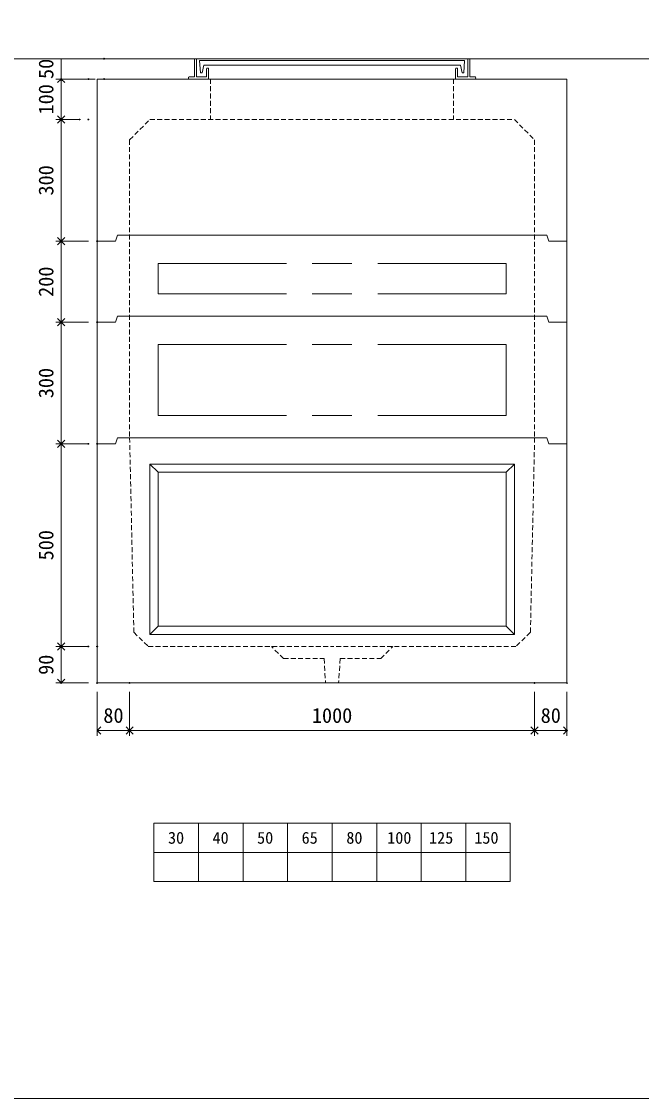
# Model space of a CAD drawing. Units: millimetres, scale not verified. Extents: x -4890 to 18490, y -2333 to 2334.
# Drawn here: x 1828 to 3359, y -1941 to 715 of the extents above; entities that cross this region are included whole.
import ezdxf
from ezdxf.enums import TextEntityAlignment as Align

# ---------------------------------------------------------------- set-up
doc = ezdxf.new("R2010")
doc.units = ezdxf.units.MM
doc.header["$LTSCALE"] = 10
doc.header["$PDMODE"] = 32
doc.header["$PDSIZE"] = 2
doc.linetypes.add('DASHED1', pattern=[1.8, 1.2, -0.6])
doc.linetypes.add('USER2', pattern=[50.8, 31.75, -6.35, 6.35, -6.35])
doc.layers.add('0-1_Defpoints', color=7, linetype='Continuous')
for name, color, linetype, lineweight in [('0-2_waku', 7, 'Continuous', 18), ('0-3_gaikei', 7, 'Continuous', 18), ('0-4_kakure', 7, 'DASHED1', 5), ('0-5_sunpou', 7, 'Continuous', 5), ('0-9_uchigawa', 6, 'Continuous', 18), ('0-B_futa', 3, 'Continuous', 18), ('0-C_GL', 4, 'Continuous', 18), ('0-E_文字１', 7, 'Continuous', 18), ('1-3_uchigawa2', 6, 'USER2', 18)]:
    doc.layers.add(name, color=color, linetype=linetype, lineweight=lineweight)
doc.styles.add('ＭＳ ゴシック', font='')
doc.styles.get('ＭＳ ゴシック').set_extended_font_data('MS Gothic')

# ---------------------------------------------------------------- blocks, each defined once
blk = doc.blocks.new('_Open90')
at = {"layer": '0-5_sunpou'}
blk.add_line((0, 0), (-1, 0), dxfattribs=at)
blk.add_lwpolyline([(-0.5, 0.5), (0, 0), (-0.5, -0.5)], dxfattribs=at)
blk = doc.blocks.new('D106')
at = {"layer": '0-1_Defpoints'}
for p in [(3462.32, 1254.36), (3542.32, 1254.36), (3542.32, 1136.94)]:
    blk.add_point(p, dxfattribs=at)
at = {"layer": '0-5_sunpou'}
for p, q in [((3462.32, 1232.36), (3462.32, 1123.94)), ((3542.32, 1232.36), (3542.32, 1123.94)), ((3480.32, 1136.94), (3524.32, 1136.94))]:
    blk.add_line(p, q, dxfattribs=at)
at = {"layer": '0-5_sunpou', "xscale": 18, "yscale": 18, "rotation": 180}
blk.add_blockref('_Open90', (3462.32, 1136.94), dxfattribs=at)
at = {"layer": '0-5_sunpou', "xscale": 18, "yscale": 18}
blk.add_blockref('_Open90', (3542.32, 1136.94), dxfattribs=at)
at = {"layer": '0-5_sunpou', "style": 'ＭＳ ゴシック'}
blk.add_text('80', height=36.66, dxfattribs=at).set_placement((3477.32, 1144.94), align=Align.BOTTOM_LEFT)
blk = doc.blocks.new('D107')
at = {"layer": '0-1_Defpoints'}
for p in [(3542.32, 1254.36), (4542.32, 1254.36), (4542.32, 1136.94)]:
    blk.add_point(p, dxfattribs=at)
at = {"layer": '0-5_sunpou'}
for p, q in [((3542.32, 1232.36), (3542.32, 1123.94)), ((4542.32, 1232.36), (4542.32, 1123.94)), ((3560.32, 1136.94), (4524.32, 1136.94))]:
    blk.add_line(p, q, dxfattribs=at)
at = {"layer": '0-5_sunpou', "xscale": 18, "yscale": 18, "rotation": 180}
blk.add_blockref('_Open90', (3542.32, 1136.94), dxfattribs=at)
at = {"layer": '0-5_sunpou', "xscale": 18, "yscale": 18}
blk.add_blockref('_Open90', (4542.32, 1136.94), dxfattribs=at)
at = {"layer": '0-5_sunpou', "style": 'ＭＳ ゴシック'}
blk.add_text('1000', height=36.66, dxfattribs=at).set_placement((3992.32, 1144.94), align=Align.BOTTOM_LEFT)
blk = doc.blocks.new('D108')
at = {"layer": '0-1_Defpoints'}
for p in [(4542.32, 1254.36), (4622.32, 1254.36), (4622.32, 1136.94)]:
    blk.add_point(p, dxfattribs=at)
at = {"layer": '0-5_sunpou'}
for p, q in [((4542.32, 1232.36), (4542.32, 1123.94)), ((4622.32, 1232.36), (4622.32, 1123.94)), ((4560.32, 1136.94), (4604.32, 1136.94))]:
    blk.add_line(p, q, dxfattribs=at)
at = {"layer": '0-5_sunpou', "xscale": 18, "yscale": 18, "rotation": 180}
blk.add_blockref('_Open90', (4542.32, 1136.94), dxfattribs=at)
at = {"layer": '0-5_sunpou', "xscale": 18, "yscale": 18}
blk.add_blockref('_Open90', (4622.32, 1136.94), dxfattribs=at)
at = {"layer": '0-5_sunpou', "style": 'ＭＳ ゴシック'}
blk.add_text('80', height=36.66, dxfattribs=at).set_placement((4557.32, 1144.94), align=Align.BOTTOM_LEFT)
blk = doc.blocks.new('D109')
at = {"layer": '0-1_Defpoints'}
for p in [(3462.32, 1344.36), (3373, 1254.36), (3462.32, 1254.36)]:
    blk.add_point(p, dxfattribs=at)
at = {"layer": '0-5_sunpou'}
for p, q in [((3440.32, 1344.36), (3360, 1344.36)), ((3373, 1326.36), (3373, 1272.36)), ((3440.32, 1254.36), (3360, 1254.36))]:
    blk.add_line(p, q, dxfattribs=at)
at = {"layer": '0-5_sunpou', "xscale": 18, "yscale": 18}
for p, rotation in [((3373, 1344.36), 90), ((3373, 1254.36), 270)]:
    blk.add_blockref('_Open90', p, dxfattribs=dict(at, rotation=rotation))
at = {"layer": '0-5_sunpou', "style": 'ＭＳ ゴシック'}
blk.add_text('90', height=36.66, rotation=90, dxfattribs=at).set_placement((3365, 1274.36), align=Align.BOTTOM_LEFT)
blk = doc.blocks.new('D110')
at = {"layer": '0-1_Defpoints'}
for p in [(3462.32, 1844.36), (3373, 1344.36), (3440.32, 1344.36)]:
    blk.add_point(p, dxfattribs=at)
at = {"layer": '0-5_sunpou'}
for p, q in [((3440.32, 1844.36), (3360, 1844.36)), ((3373, 1826.36), (3373, 1362.36)), ((3418.32, 1344.36), (3360, 1344.36))]:
    blk.add_line(p, q, dxfattribs=at)
at = {"layer": '0-5_sunpou', "xscale": 18, "yscale": 18}
for p, rotation in [((3373, 1844.36), 90), ((3373, 1344.36), 270)]:
    blk.add_blockref('_Open90', p, dxfattribs=dict(at, rotation=rotation))
at = {"layer": '0-5_sunpou', "style": 'ＭＳ ゴシック'}
blk.add_text('500', height=36.66, rotation=90, dxfattribs=at).set_placement((3365, 1556.86), align=Align.BOTTOM_LEFT)
blk = doc.blocks.new('D111')
at = {"layer": '0-1_Defpoints'}
for p in [(3440.32, 2744.36), (3373, 2644.36), (3440.32, 2644.36)]:
    blk.add_point(p, dxfattribs=at)
at = {"layer": '0-5_sunpou'}
for p, q in [((3418.32, 2744.36), (3360, 2744.36)), ((3373, 2726.36), (3373, 2662.36)), ((3418.32, 2644.36), (3360, 2644.36))]:
    blk.add_line(p, q, dxfattribs=at)
at = {"layer": '0-5_sunpou', "xscale": 18, "yscale": 18}
for p, rotation in [((3373, 2744.36), 90), ((3373, 2644.36), 270)]:
    blk.add_blockref('_Open90', p, dxfattribs=dict(at, rotation=rotation))
at = {"layer": '0-5_sunpou', "style": 'ＭＳ ゴシック'}
blk.add_text('100', height=36.66, rotation=90, dxfattribs=at).set_placement((3365, 2656.86), align=Align.BOTTOM_LEFT)
blk = doc.blocks.new('D112')
at = {"layer": '0-1_Defpoints'}
for p in [(3418.32, 2644.36), (3373, 2344.36), (3462.32, 2344.36)]:
    blk.add_point(p, dxfattribs=at)
at = {"layer": '0-5_sunpou'}
for p, q in [((3396.32, 2644.36), (3360, 2644.36)), ((3373, 2626.36), (3373, 2362.36)), ((3440.32, 2344.36), (3360, 2344.36))]:
    blk.add_line(p, q, dxfattribs=at)
at = {"layer": '0-5_sunpou', "xscale": 18, "yscale": 18}
for p, rotation in [((3373, 2644.36), 90), ((3373, 2344.36), 270)]:
    blk.add_blockref('_Open90', p, dxfattribs=dict(at, rotation=rotation))
at = {"layer": '0-5_sunpou', "style": 'ＭＳ ゴシック'}
blk.add_text('300', height=36.66, rotation=90, dxfattribs=at).set_placement((3365, 2456.86), align=Align.BOTTOM_LEFT)
blk = doc.blocks.new('D113')
at = {"layer": '0-1_Defpoints'}
for p in [(3462.32, 2344.36), (3373, 2144.36), (3462.32, 2144.36)]:
    blk.add_point(p, dxfattribs=at)
at = {"layer": '0-5_sunpou'}
for p, q in [((3440.32, 2344.36), (3360, 2344.36)), ((3373, 2326.36), (3373, 2162.36)), ((3440.32, 2144.36), (3360, 2144.36))]:
    blk.add_line(p, q, dxfattribs=at)
at = {"layer": '0-5_sunpou', "xscale": 18, "yscale": 18}
for p, rotation in [((3373, 2344.36), 90), ((3373, 2144.36), 270)]:
    blk.add_blockref('_Open90', p, dxfattribs=dict(at, rotation=rotation))
at = {"layer": '0-5_sunpou', "style": 'ＭＳ ゴシック'}
blk.add_text('200', height=36.66, rotation=90, dxfattribs=at).set_placement((3365, 2206.86), align=Align.BOTTOM_LEFT)
blk = doc.blocks.new('D114')
at = {"layer": '0-1_Defpoints'}
for p in [(3462.32, 2144.36), (3373, 1844.36), (3440.32, 1844.36)]:
    blk.add_point(p, dxfattribs=at)
at = {"layer": '0-5_sunpou'}
for p, q in [((3440.32, 2144.36), (3360, 2144.36)), ((3373, 2126.36), (3373, 1862.36)), ((3418.32, 1844.36), (3360, 1844.36))]:
    blk.add_line(p, q, dxfattribs=at)
at = {"layer": '0-5_sunpou', "xscale": 18, "yscale": 18}
for p, rotation in [((3373, 2144.36), 90), ((3373, 1844.36), 270)]:
    blk.add_blockref('_Open90', p, dxfattribs=dict(at, rotation=rotation))
at = {"layer": '0-5_sunpou', "style": 'ＭＳ ゴシック'}
blk.add_text('300', height=36.66, rotation=90, dxfattribs=at).set_placement((3365, 1956.86), align=Align.BOTTOM_LEFT)
blk = doc.blocks.new('D86')
at = {"layer": '0-1_Defpoints'}
for p in [(3479.1, 2794.36), (3373, 2744.36), (3479.1, 2744.36)]:
    blk.add_point(p, dxfattribs=at)
at = {"layer": '0-5_sunpou'}
for p, q in [((3457.1, 2794.36), (3360, 2794.36)), ((3373, 2794.36), (3373, 2744.36)), ((3457.1, 2744.36), (3360, 2744.36))]:
    blk.add_line(p, q, dxfattribs=at)
at = {"layer": '0-5_sunpou', "style": 'ＭＳ ゴシック'}
blk.add_text('50', height=36.66, rotation=90, dxfattribs=at).set_placement((3365, 2744.36), align=Align.BOTTOM_LEFT)

msp = doc.modelspace()

# ---------------------------------------------------------------- linework, layer by layer
at = {"layer": '0-2_waku'}
for p, q in [((2154.97, -1262.34), (2154.97, -1406.34)), ((2154.97, -1262.34), (2154.97, -1406.34)), ((2154.97, -1262.34), (2154.97, -1406.34)), ((2154.97, -1262.34), (2154.97, -1406.34)), ((2154.97, -1262.34), (3034.97, -1262.34)), ((2264.97, -1262.34), (2264.97, -1406.34)), ((2374.97, -1262.34), (2374.97, -1406.34)), ((2374.97, -1262.34), (2374.97, -1406.34)), ((2484.97, -1262.34), (2484.97, -1406.34)), ((2594.97, -1262.34), (2594.97, -1406.34)), ((2704.97, -1262.34), (2704.97, -1406.34)), ((2814.97, -1262.34), (2814.97, -1406.34)), ((2924.97, -1262.34), (2924.97, -1406.34)), ((3034.97, -1262.34), (3034.97, -1406.34)), ((2154.97, -1334.34), (3034.97, -1334.34)), ((2154.97, -1406.34), (3034.97, -1406.34)), ((-1230.03, -1941.34), (4889.97, -1941.34))]:
    msp.add_line(p, q, dxfattribs=at)
msp.add_lwpolyline([(-1230.03, 2333.66), (-1230.03, -1941.34), (4889.97, -1941.34)], dxfattribs=at)
at = {"layer": '0-3_gaikei'}
for p, q in [((2014.97, 573.66), (3174.97, 573.66)), ((2014.97, 573.66), (2014.97, -326.34)), ((2060.47, 573.66), (2014.97, 573.66)), ((2159.97, 573.66), (2269.97, 573.66)), ((3029.97, 573.66), (2919.97, 573.66)), ((3174.97, 573.66), (3174.97, -816.34)), ((2594.97, 188.66), (2064.97, 188.66)), ((3124.97, 188.66), (2594.97, 188.66)), ((3124.97, 188.66), (3129.97, 173.66)), ((3174.97, 173.66), (3129.97, 173.66)), ((3149.97, 173.66), (3174.97, 173.66)), ((3149.97, 173.66), (3174.97, 173.66)), ((2594.97, -11.34), (2064.97, -11.34)), ((3124.97, -11.34), (2594.97, -11.34)), ((3124.97, -11.34), (3129.97, -26.34)), ((3174.97, -26.34), (3129.97, -26.34)), ((3149.97, -26.34), (3174.97, -26.34)), ((3149.97, -26.34), (3174.97, -26.34)), ((2594.97, -311.34), (2064.97, -311.34)), ((3124.97, -311.34), (2594.97, -311.34)), ((3124.97, -311.34), (3129.97, -326.34)), ((2014.97, -326.34), (2014.97, -916.34)), ((3174.97, -326.34), (3129.97, -326.34)), ((3149.97, -326.34), (3174.97, -326.34)), ((3149.97, -326.34), (3174.97, -326.34))]:
    msp.add_line(p, q, dxfattribs=at)
for points in [[(2064.97, 188.66), (2059.97, 173.66), (2014.97, 173.66)], [(2064.97, -11.34), (2059.97, -26.34), (2014.97, -26.34)], [(2064.97, -311.34), (2059.97, -326.34), (2014.97, -326.34)], [(2014.97, -916.34), (3174.97, -916.34), (3174.97, -326.34)]]:
    msp.add_lwpolyline(points, dxfattribs=at)
at = {"layer": '0-4_kakure'}
for p, q in [((2294.97, 573.66), (2294.97, 473.66)), ((2894.97, 573.66), (2894.97, 473.66)), ((2094.97, 423.66), (2144.97, 473.66)), ((2144.97, 473.66), (3044.97, 473.66)), ((3044.97, 473.66), (3094.97, 423.66)), ((2094.97, 423.66), (2094.97, -311.34)), ((3094.97, 423.66), (3094.97, -311.34)), ((2105.3, -791.34), (2094.97, -311.34)), ((3094.97, -311.34), (3084.65, -791.34)), ((2105.3, -791.34), (2141.06, -826.34)), ((2141.06, -826.34), (2594.97, -826.34)), ((2474.97, -856.22), (2444.97, -826.22)), ((2714.97, -856.22), (2744.97, -826.22)), ((2474.97, -856.22), (2574.97, -856.22)), ((2574.97, -856.22), (2578.97, -916.22)), ((2614.97, -856.22), (2610.97, -916.22)), ((2614.97, -856.22), (2714.97, -856.22))]:
    msp.add_line(p, q, dxfattribs=at)
msp.add_lwpolyline([(3084.65, -791.34), (3048.89, -826.34), (2594.97, -826.34)], dxfattribs=at)
at = {"layer": '0-9_uchigawa'}
for p, q in [((2144.97, -376.34), (2164.97, -396.34)), ((2144.97, -796.34), (2144.97, -376.34)), ((2164.97, -396.34), (2594.97, -396.34)), ((2164.97, -776.34), (2164.97, -396.34)), ((3024.97, -776.34), (3024.97, -396.34)), ((3044.97, -796.34), (3044.97, -376.34)), ((2144.97, -796.34), (2164.97, -776.34)), ((2144.97, -796.34), (3044.97, -796.34)), ((2164.97, -776.34), (3024.97, -776.34)), ((3044.97, -796.34), (3024.97, -776.34))]:
    msp.add_line(p, q, dxfattribs=at)
for points in [[(2144.97, -376.34), (2594.97, -376.34), (3044.97, -376.34)], [(2594.97, -396.34), (3024.97, -396.34), (3044.97, -376.34)]]:
    msp.add_lwpolyline(points, dxfattribs=at)
at = {"layer": '0-B_futa'}
for p, q in [((2254.97, 621.66), (2254.97, 578.66)), ((2256.97, 623.66), (2259.97, 623.66)), ((2259.97, 623.66), (2259.97, 578.66)), ((2267.78, 619.16), (2922.11, 619.16)), ((2267.78, 619.16), (2270.27, 589.16)), ((2922.11, 619.16), (2919.86, 589.16)), ((2929.97, 623.66), (2929.97, 578.66)), ((2929.97, 623.66), (2932.97, 623.66)), ((2934.97, 621.66), (2934.97, 578.66)), ((2270.27, 589.16), (2273.98, 589.16)), ((2278.3, 608.16), (2273.98, 589.16)), ((2278.3, 608.16), (2911.64, 608.16)), ((2284.97, 598.66), (2284.97, 578.66)), ((2286.97, 600.66), (2287.97, 600.66)), ((2289.97, 598.66), (2289.97, 573.66)), ((2899.97, 598.66), (2899.97, 573.66)), ((2902.97, 600.66), (2901.97, 600.66)), ((2904.97, 598.66), (2904.97, 578.66)), ((2911.64, 608.16), (2915.96, 589.16)), ((2919.86, 589.16), (2915.96, 589.16)), ((2239.97, 576.66), (2239.97, 575.66)), ((2241.97, 578.66), (2254.97, 578.66)), ((2294.97, 573.66), (2241.97, 573.66)), ((2259.97, 578.66), (2284.97, 578.66)), ((2899.97, 573.66), (2947.97, 573.66)), ((2929.97, 578.66), (2904.97, 578.66)), ((2947.97, 578.66), (2934.97, 578.66)), ((2949.97, 576.66), (2949.97, 575.66))]:
    msp.add_line(p, q, dxfattribs=at)
for centre, start, end in [((2256.97, 621.66), 90, 180), ((2932.97, 621.66), 0, 90), ((2286.97, 598.66), 90, 180), ((2287.97, 598.66), 0, 90), ((2901.97, 598.66), 90, 180), ((2902.97, 598.66), 0, 90), ((2241.97, 576.66), 90, 180), ((2241.97, 575.66), 180, 270), ((2947.97, 576.66), 0, 90), ((2947.97, 575.66), 270, 0)]:
    msp.add_arc(centre, 2, start, end, dxfattribs=at)
at = {"layer": '0-C_GL'}
msp.add_line((-1230.31, 623.66), (4889.69, 623.66), dxfattribs=at)
at = {"layer": '1-3_uchigawa2'}
for p, q in [((2164.97, 118.66), (2594.97, 118.66)), ((2164.97, 118.66), (2164.97, 43.66)), ((3024.97, 118.66), (2594.97, 118.66)), ((3024.97, 118.66), (3024.97, 43.66)), ((2164.97, 43.66), (2594.97, 43.66)), ((3024.97, 43.66), (2594.97, 43.66)), ((2164.97, -81.34), (2594.97, -81.34)), ((2164.97, -81.34), (2164.97, -256.34)), ((3024.97, -81.34), (2594.97, -81.34)), ((3024.97, -81.34), (3024.97, -256.34)), ((2164.97, -256.34), (2594.97, -256.34)), ((3024.97, -256.34), (2594.97, -256.34))]:
    msp.add_line(p, q, dxfattribs=at)

# ---------------------------------------------------------------- block references
at = {"layer": '0-5_sunpou'}
for name in ['D86', 'D111', 'D112', 'D113', 'D114', 'D110', 'D109', 'D106', 'D107', 'D108']:
    msp.add_blockref(name, (-1447.34, -2170.7), dxfattribs=at)

# ---------------------------------------------------------------- texts
at = {"layer": '0-E_文字１', "style": 'ＭＳ ゴシック'}
for s, p in [('30', (2189.61, -1321.69)), ('40', (2299.61, -1321.69)), ('50', (2409.61, -1321.69)), ('65', (2519.61, -1321.69)), ('80', (2630.02, -1321.69)), ('100', (2730.9, -1321.69)), ('125', (2834.28, -1321.69)), ('150', (2946.05, -1321.69))]:
    msp.add_text(s, height=29.33, dxfattribs=at).set_placement(p, align=Align.BOTTOM_LEFT)

doc.saveas('drawing.dxf')
